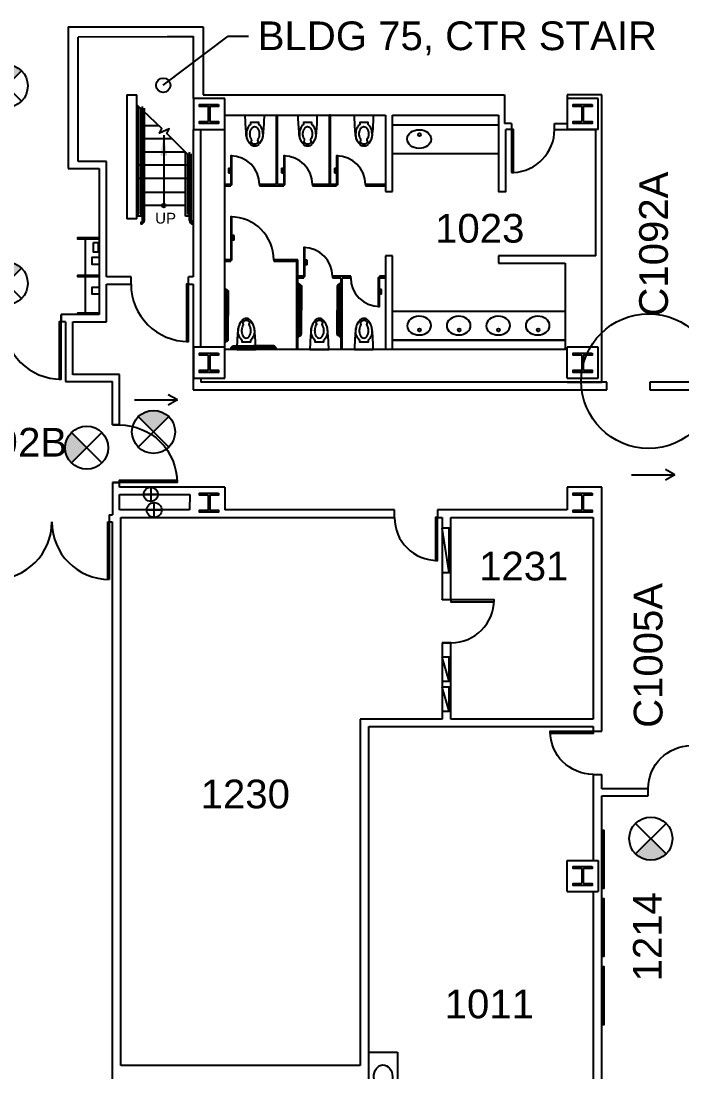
# Model space of a CAD drawing. Header units: inches. Extents: x 283 to 7662, y 1515 to 4754.
# Drawn here: x 6062 to 6614, y 2504 to 3383 of the extents above; entities that cross this region are included whole.
import ezdxf

# ---------------------------------------------------------------- set-up
doc = ezdxf.new("R2010")
doc.units = ezdxf.units.IN
doc.header["$LTSCALE"] = 150
doc.header["$MEASUREMENT"] = 0
doc.layers.get('0').update_dxf_attribs({"linetype": 'CONTINUOUS'})
doc.layers.get('DEFPOINTS').update_dxf_attribs({"color": 31, "linetype": 'CONTINUOUS'})
for name, color, linetype in [('A-ANNO-TEXT', 4, 'CONTINUOUS'), ('A-ANNO-TEXT-STAIR', 4, 'CONTINUOUS'), ('A-COLS', 5, 'CONTINUOUS'), ('A-DOOR', 2, 'CONTINUOUS'), ('A-FLOR-CASE', 3, 'CONTINUOUS'), ('A-FLOR-HRAL', 1, 'CONTINUOUS'), ('A-FLOR-PFIX', 2, 'CONTINUOUS'), ('A-FLOR-STRS', 2, 'CONTINUOUS'), ('A-GLAZ', 2, 'CONTINUOUS'), ('A-WALL-FULL', 6, 'CONTINUOUS'), ('A-WALL-PRHT', 3, 'CONTINUOUS'), ('E-PANL', 2, 'CONTINUOUS'), ('X-Clng-Lite', 12, 'CONTINUOUS'), ('X-EQPM', 2, 'CONTINUOUS')]:
    doc.layers.add(name, color=color, linetype=linetype)
doc.styles.add('ARIAL', font='arial.ttf')
doc.styles.add('AT', font='ARCHTITL.shx', dxfattribs={"width": 0.9})
doc.styles.get("Standard").update_dxf_attribs({"font": 'SIMPLEX.shx', "height": 9})
doc.dimstyles.new('DIM-96', dxfattribs={"dimscale": 96, "dimtxt": 0.18, "dimasz": 0.18, "dimexe": 0.18, "dimexo": 0.0625, "dimgap": 0.09, "dimtad": 0, "dimtih": 1, "dimtoh": 1, "dimdec": 4, "dimzin": 0, "dimdsep": 46, "dimlunit": 4, "dimtxsty": 'Standard', "dimcen": 0.09, "dimadec": 0, "dimazin": 0, "dimtfac": 1, "dimtdec": 4, "dimtofl": 0, "dimtmove": 2, "dimatfit": 3, "dimfxl": 1, "dimtolj": 1, "dimtzin": 0, "dimarcsym": 0})
doc.dimstyles.new('DIM1-4', dxfattribs={"dimscale": 48, "dimtxt": 0.09375, "dimasz": 0.125, "dimexe": 0.125, "dimexo": 0.09375, "dimgap": 0, "dimtad": 1, "dimdec": 6, "dimzin": 7, "dimdsep": 46, "dimlunit": 4, "dimtxsty": 'AT', "dimblk": 'TICK', "dimblk1": 'ARROW', "dimblk2": 'ARROW', "dimsah": 1, "dimcen": 2.25, "dimdle": 1.5, "dimadec": 0, "dimazin": 0, "dimtfac": 1, "dimtdec": 6, "dimtix": 1, "dimtofl": 0, "dimtmove": 2, "dimatfit": 3, "dimldrblk": 'ARROW', "dimfxl": 1, "dimtolj": 1, "dimtzin": 3, "dimarcsym": 0})

# ---------------------------------------------------------------- blocks, each defined once
blk = doc.blocks.new('RDOOR', base_point=(6216, 3180))
blk.add_lwpolyline([(6216, 3192), (6215.42, 3192), (6215.42, 3180), (6216, 3180)], close=True)
blk.add_arc((6216.03, 3179.99), 12.03, 92.9061, 179.9479)
blk = doc.blocks.new('TRA_EXITSIGN_1')
at = {"linetype": 'ByBlock'}
blk.add_hatch(color=0, dxfattribs=at).paths.add_polyline_path([(0, 0), (-0.707, 0.707, 0.198912), (-1, 0, 0.198912), (-0.707, -0.707)])
at = {"color": 0, "linetype": 'ByBlock'}
for p, q in [((-0.707, -0.707), (0.707, 0.707)), ((0.707, -0.707), (-0.707, 0.707))]:
    blk.add_line(p, q, dxfattribs=at)
blk.add_circle((0, 0), 1, dxfattribs=at)
blk = doc.blocks.new('TRA_EXITSIGN_ARROW')
for p, q in [((1.408, 1), (1.163, 0.574)), ((1.408, -1), (1.408, 1)), ((1.408, 1), (1.654, 0.574))]:
    blk.add_line(p, q)
blk = doc.blocks.new('ARROW')
for p, q in [((0, 0), (-0.746, 0.132)), ((-0.746, 0.132), (-0.746, -0.132)), ((0, 0), (-0.746, 0.062)), ((0, 0), (-1.278, 0)), ((0, 0), (-0.746, -0.132)), ((0, 0), (-0.746, -0.062))]:
    blk.add_line(p, q)
blk = doc.blocks.new('TICK')
for p, q in [((0.988, 0), (-0.988, 0)), ((-0.223, -0.223), (0.223, 0.223))]:
    blk.add_line(p, q)
blk = doc.blocks.new('I_PLUMB_WC_FLUSH - WALL_P')
for p, q in [((0, 7.87), (0, -7.87)), ((20.66, -2.45), (20.66, -2.45)), ((23.42, -3.55), (23.42, -3.55))]:
    blk.add_line(p, q)
for points in [[(15.8, -6.89, -0.074934), (12.15, -6.34, -0.085426), (9.26, -4.87, -0.066386), (7.85, -3.5), (6.3, -3.5), (6.3, 3.5), (7.85, 3.5, -0.066386), (9.26, 4.87, -0.085426), (12.15, 6.34, -0.111314), (17.58, 6.76)], [(23.31, 4.04, -0.562484), (23.12, 3.21), (20.89, 2.47, -0.238976), (20.44, 2.54, 0.08035), (18.56, 3.47, 0.074934), (15.8, 3.89, 0.074934), (13.03, 3.47, 0.085426), (11.05, 2.46, 0.066386), (10.21, 1.65, 0.330534), (10.21, -1.65, 0.066386), (11.05, -2.46, 0.085426), (13.03, -3.47, 0.074934), (15.8, -3.89, 0.074934), (18.56, -3.47, 0.08035), (20.44, -2.54, -0.238976), (20.89, -2.47), (23.09, -3.2, -0.549653), (23.3, -4.02)]]:
    blk.add_lwpolyline(points, format="xyb")
for centre, radius, start, end in [((-4.53, -220.77), 228.68, 84.97475, 88.86522), ((15.15, -6.94), 13.98, 48.3948, 88.55225), ((15.8, -5.49), 12.38, 72.85836, 90), ((16.63, -2.8), 9.56, 53.32752, 72.85836), ((17.9, -1.09), 7.43, 43.42584, 53.32752), ((15.32, -6.59), 12, 47.5091, 53.12083), ((21.36, 0), 3.07, 312.49041, 47.50959), ((21.28, 0), 4.72, 312.19376, 48.11148), ((-4.53, 220.77), 228.68, 271.13478, 275.02525), ((15.14, 6.9), 13.94, 271.50865, 311.82352), ((15.8, 5.49), 12.38, 270, 287.14164), ((16.63, 2.8), 9.56, 287.14164, 306.67248), ((17.9, 1.09), 7.43, 306.67248, 316.57416), ((15.32, 6.61), 12, 306.87917, 312.4909)]:
    blk.add_arc(centre, radius, start, end)
blk = doc.blocks.new('*U159')
at = {"layer": 'A-FLOR-PFIX', "color": 2, "linetype": 'Continuous', "lineweight": -3}
blk.add_blockref('I_PLUMB_WC_FLUSH - WALL_P', (0, 0), dxfattribs=at)
blk = doc.blocks.new('*U161')
at = {"layer": 'A-FLOR-PFIX', "color": 2, "linetype": 'Continuous', "lineweight": -3}
blk.add_blockref('I_PLUMB_WC_FLUSH - WALL_P', (0, 0), dxfattribs=at)
blk = doc.blocks.new('*U163')
at = {"layer": 'A-FLOR-PFIX', "color": 2, "linetype": 'Continuous', "lineweight": -3}
blk.add_blockref('I_PLUMB_WC_FLUSH - WALL_P', (0, 0), dxfattribs=at)
blk = doc.blocks.new('*U165')
at = {"layer": 'A-FLOR-PFIX', "color": 2, "linetype": 'Continuous', "lineweight": -3}
blk.add_blockref('I_PLUMB_WC_FLUSH - WALL_P', (0, 0), dxfattribs=at)
blk = doc.blocks.new('*U167')
at = {"layer": 'A-FLOR-PFIX', "color": 2, "linetype": 'Continuous', "lineweight": -3}
blk.add_blockref('I_PLUMB_WC_FLUSH - WALL_P', (0, 0), dxfattribs=at)
blk = doc.blocks.new('*U169')
at = {"layer": 'A-FLOR-PFIX', "color": 2, "linetype": 'Continuous', "lineweight": -3}
blk.add_blockref('I_PLUMB_WC_FLUSH - WALL_P', (0, 0), dxfattribs=at)

msp = doc.modelspace()

# ---------------------------------------------------------------- linework, layer by layer
at = {"layer": 'A-COLS'}
for p, q in [((6232, 3318), (6206, 3318)), ((6206, 3318), (6206, 3292)), ((6232, 3292), (6232, 3318)), ((6544, 3318), (6518, 3318)), ((6518.03, 3318), (6518.03, 3292.03)), ((6544, 3292), (6544, 3318)), ((6206, 3292), (6232, 3292)), ((6544, 3292), (6518.03, 3292.03)), ((6206, 3110), (6206, 3084)), ((6232, 3110), (6206, 3110)), ((6232, 3084), (6232, 3110)), ((6544, 3110), (6518, 3110)), ((6518, 3084), (6518, 3110)), ((6544, 3084), (6544, 3110)), ((6206, 3084), (6232, 3084)), ((6518, 3084), (6544, 3084)), ((6518, 2655), (6518, 2681)), ((6518, 2681), (6543.96, 2681)), ((6543.96, 2681), (6543.96, 2655)), ((6518, 2655), (6543.96, 2655))]:
    msp.add_line(p, q, dxfattribs=at)
for points in [[(6226.94, 3313.02), (6226.94, 3311.3), (6220.19, 3311.3, 0.414214), (6219.53, 3310.64), (6219.53, 3299.36, 0.414214), (6220.19, 3298.7), (6226.94, 3298.7), (6226.94, 3296.98), (6211.05, 3296.98), (6211.05, 3298.7), (6217.81, 3298.7, 0.414214), (6218.46, 3299.36), (6218.46, 3310.64, 0.414214), (6217.81, 3311.3), (6211.05, 3311.3), (6211.05, 3313.02)], [(6538.94, 3313.02), (6538.94, 3311.3), (6532.19, 3311.3, 0.414214), (6531.53, 3310.64), (6531.53, 3299.36, 0.414214), (6532.19, 3298.7), (6538.94, 3298.7), (6538.94, 3296.98), (6523.05, 3296.98), (6523.05, 3298.7), (6529.81, 3298.7, 0.414214), (6530.46, 3299.36), (6530.46, 3310.64, 0.414214), (6529.81, 3311.3), (6523.05, 3311.3), (6523.05, 3313.02)], [(6226.94, 3105.02), (6226.94, 3103.3), (6220.19, 3103.3, 0.414214), (6219.53, 3102.65), (6219.53, 3091.36, 0.414214), (6220.19, 3090.7), (6226.94, 3090.7), (6226.94, 3088.98), (6211.05, 3088.98), (6211.05, 3090.7), (6217.81, 3090.7, 0.414214), (6218.46, 3091.36), (6218.46, 3102.65, 0.414214), (6217.81, 3103.3), (6211.05, 3103.3), (6211.05, 3105.02)], [(6538.94, 3105.02), (6538.94, 3103.3), (6532.19, 3103.3, 0.414214), (6531.53, 3102.65), (6531.53, 3091.36, 0.414214), (6532.19, 3090.7), (6538.94, 3090.7), (6538.94, 3088.98), (6523.05, 3088.98), (6523.05, 3090.7), (6529.81, 3090.7, 0.414214), (6530.46, 3091.36), (6530.46, 3102.65, 0.414214), (6529.81, 3103.3), (6523.05, 3103.3), (6523.05, 3105.02)], [(6226.94, 2988.02), (6226.94, 2986.3), (6220.19, 2986.3, 0.414214), (6219.53, 2985.64), (6219.53, 2974.36, 0.414214), (6220.19, 2973.7), (6226.94, 2973.7), (6226.94, 2971.98), (6211.05, 2971.98), (6211.05, 2973.7), (6217.81, 2973.7, 0.414214), (6218.46, 2974.36), (6218.46, 2985.64, 0.414214), (6217.81, 2986.3), (6211.05, 2986.3), (6211.05, 2988.02)], [(6538.94, 2988.02), (6538.94, 2986.3), (6532.19, 2986.3, 0.414214), (6531.53, 2985.64), (6531.53, 2974.36, 0.414214), (6532.19, 2973.7), (6538.94, 2973.7), (6538.94, 2971.98), (6523.05, 2971.98), (6523.05, 2973.7), (6529.81, 2973.7, 0.414214), (6530.46, 2974.36), (6530.46, 2985.64, 0.414214), (6529.81, 2986.3), (6523.05, 2986.3), (6523.05, 2988.02)], [(6538.94, 2676.02), (6538.94, 2674.3), (6532.19, 2674.3, 0.414214), (6531.53, 2673.64), (6531.53, 2662.36, 0.414214), (6532.19, 2661.7), (6538.94, 2661.7), (6538.94, 2659.98), (6523.05, 2659.98), (6523.05, 2661.7), (6529.81, 2661.7, 0.414214), (6530.46, 2662.36), (6530.46, 2673.64, 0.414214), (6529.81, 2674.3), (6523.05, 2674.3), (6523.05, 2676.02)]]:
    msp.add_lwpolyline(points, format="xyb", close=True, dxfattribs=at)
at = {"layer": 'A-DOOR'}
for p, q in [((6095.52, 3131.25), (6095.5, 3131.25)), ((6134.33, 2915.92), (6134.33, 2963.92)), ((6134.33, 2963.92), (6135.64, 2963.92)), ((6135.64, 2963.92), (6135.64, 2915.92)), ((6135.64, 2915.92), (6134.33, 2915.92))]:
    msp.add_line(p, q, dxfattribs=at)
for points in [[(6201.76, 3162.75), (6200.01, 3162.75), (6200.01, 3114.75), (6201.76, 3114.75)], [(6095.5, 3131.25), (6093.75, 3131.25), (6093.75, 3083.25), (6095.5, 3083.25)], [(6144.25, 2997), (6144.25, 2998.75), (6192.25, 2998.75), (6192.25, 2997)], [(6409.81, 2967.67), (6408.06, 2967.67), (6408.06, 2931.67), (6409.81, 2931.67)], [(6421.03, 2898.94), (6421.03, 2897.19), (6457.03, 2897.19), (6457.03, 2898.94)], [(6539.85, 2788.95), (6539.85, 2787.2), (6503.85, 2787.2), (6503.85, 2788.95)]]:
    msp.add_lwpolyline(points, close=True, dxfattribs=at)
for centre, radius, start, end in [((6201.76, 3162.75), 48, 180, 270), ((6095.5, 3131.25), 48, 180, 270), ((6039.64, 2963.92), 48, 270, 0), ((6135.64, 2963.92), 48, 180, 270), ((6409.81, 2967.67), 36, 180, 270), ((6421.03, 2898.94), 36, 270, 0)]:
    msp.add_arc(centre, radius, start, end, dxfattribs=at)
at = {"layer": 'A-DOOR', "extrusion": (0, 0, -1)}
for centre, radius, start, end in [((-6144.25, 2997), 48, 89.99992, 179.99992), ((-6539.85, 2788.95), 36, 270, 0), ((-6621.72, 2740.93), 36, 0, 90)]:
    msp.add_arc(centre, radius, start, end, dxfattribs=at)
at = {"layer": 'A-FLOR-CASE'}
for p, q in [((6115.5, 3200.18), (6115.5, 3170.25)), ((6115.5, 3168.75), (6115.5, 3138.75)), ((6127.23, 3168.75), (6127.23, 3137.25)), ((6352.38, 2520.68), (6376.38, 2520.68)), ((6376.38, 2520.68), (6376.38, 2478.68))]:
    msp.add_line(p, q, dxfattribs=at)
for points in [[(6127.23, 3200.25), (6109.23, 3200.25), (6109.23, 3201.75), (6127.23, 3201.75)], [(6122.4, 3197.56), (6126.4, 3197.56), (6126.4, 3189.56), (6122.4, 3189.56)], [(6127.23, 3179.25), (6121.23, 3179.25), (6121.23, 3185.25), (6127.23, 3185.25)], [(6127.23, 3168.75), (6109.23, 3168.75), (6109.23, 3170.25), (6127.23, 3170.25)], [(6127.23, 3154.25), (6121.23, 3154.25), (6121.23, 3160.25), (6127.23, 3160.25)], [(6127.23, 3137.25), (6109.23, 3137.25), (6109.23, 3138.75), (6127.23, 3138.75)]]:
    msp.add_lwpolyline(points, close=True, dxfattribs=at)
at = {"layer": 'A-FLOR-HRAL'}
msp.add_line((6201.12, 3221.15), (6201.12, 3271.25), dxfattribs=at)
at = {"layer": 'A-FLOR-PFIX'}
for p, q in [((6275, 3304.02), (6275, 3246.02)), ((6276.25, 3246.02), (6276.25, 3304.02)), ((6320.5, 3304.02), (6319.25, 3304.02)), ((6319.25, 3304.02), (6319.25, 3246.02)), ((6320.5, 3246.02), (6320.5, 3304.02)), ((6372.29, 3296.02), (6460.81, 3296.02)), ((6372.29, 3272.02), (6460.81, 3272.02)), ((6235.29, 3259.79), (6236.29, 3259.79)), ((6235.29, 3259.79), (6235.29, 3255.79)), ((6236.29, 3259.79), (6236.29, 3255.79)), ((6279.53, 3259.79), (6280.53, 3259.79)), ((6279.53, 3259.79), (6279.53, 3255.79)), ((6280.53, 3259.79), (6280.53, 3255.79)), ((6323.79, 3259.79), (6324.79, 3259.79)), ((6323.79, 3259.79), (6323.79, 3255.79)), ((6324.79, 3259.79), (6324.79, 3255.79)), ((6235.29, 3255.79), (6236.29, 3255.79)), ((6236.29, 3258.29), (6237.04, 3258.29)), ((6236.29, 3257.29), (6237.04, 3257.29)), ((6279.53, 3255.79), (6280.53, 3255.79)), ((6280.53, 3258.29), (6281.28, 3258.29)), ((6280.53, 3257.29), (6281.28, 3257.29)), ((6323.79, 3255.79), (6324.79, 3255.79)), ((6324.79, 3258.29), (6325.54, 3258.29)), ((6324.79, 3257.29), (6325.54, 3257.29)), ((6237, 3246.02), (6232, 3246.02)), ((6232, 3244.77), (6237, 3244.77)), ((6237, 3244.77), (6237, 3246.02)), ((6275, 3246.02), (6261, 3246.02)), ((6261, 3246.02), (6261, 3244.77)), ((6261, 3244.77), (6281.27, 3244.77)), ((6281.24, 3246.02), (6276.24, 3246.02)), ((6281.27, 3244.77), (6281.27, 3246.02)), ((6319.25, 3246.02), (6305.24, 3246.02)), ((6305.24, 3246.02), (6305.24, 3244.77)), ((6305.24, 3244.77), (6319.25, 3244.77)), ((6319.25, 3244.77), (6319.25, 3246.02)), ((6319.25, 3244.77), (6325.5, 3244.77)), ((6325.5, 3246.02), (6320.5, 3246.02)), ((6325.5, 3244.77), (6325.5, 3246.02)), ((6366.26, 3246.02), (6349.5, 3246.02)), ((6349.5, 3246.02), (6349.5, 3244.77)), ((6349.5, 3244.77), (6366.26, 3244.77)), ((6366.26, 3244.77), (6366.26, 3246.02)), ((6238.79, 3202), (6238.04, 3202)), ((6238.79, 3201), (6238.04, 3201)), ((6239.79, 3203.5), (6238.79, 3203.5)), ((6238.79, 3199.5), (6238.79, 3203.5)), ((6239.79, 3199.5), (6238.79, 3199.5)), ((6239.79, 3199.5), (6239.79, 3203.5)), ((6231.88, 3183), (6231.88, 3182)), ((6237.01, 3183), (6231.88, 3183)), ((6231.88, 3182), (6237.01, 3182)), ((6237.01, 3182), (6237.01, 3183)), ((6273, 3183.01), (6273, 3182.01)), ((6293.01, 3183.01), (6273, 3183.01)), ((6273, 3182.01), (6292.01, 3182.01)), ((6292.01, 3182.01), (6292.01, 3108.01)), ((6293.01, 3108.01), (6293.01, 3183.01)), ((6299.79, 3181.26), (6299.04, 3181.26)), ((6299.79, 3180.26), (6299.04, 3180.26)), ((6300.79, 3182.76), (6299.79, 3182.76)), ((6299.79, 3178.76), (6299.79, 3182.76)), ((6300.79, 3178.76), (6300.79, 3182.76)), ((6300.79, 3178.76), (6299.79, 3178.76)), ((6293.01, 3169.26), (6293.01, 3168.01)), ((6298.01, 3169.26), (6293.01, 3169.26)), ((6293.01, 3168.01), (6298.01, 3168.01)), ((6298.01, 3168.01), (6298.01, 3169.26)), ((6322.01, 3169.26), (6322.01, 3168.01)), ((6329.64, 3169.26), (6322.01, 3169.26)), ((6322.01, 3168.01), (6329.01, 3168.01)), ((6329.01, 3168.01), (6329.01, 3108.01)), ((6337.26, 3169.26), (6329.64, 3169.26)), ((6330.26, 3168.01), (6337.26, 3168.01)), ((6330.26, 3108.01), (6330.26, 3168.01)), ((6337.26, 3168.01), (6337.26, 3169.26)), ((6361.26, 3169.26), (6361.26, 3168.01)), ((6366.26, 3169.26), (6361.26, 3169.26)), ((6361.26, 3168.01), (6366.26, 3168.01)), ((6366.26, 3168.01), (6366.26, 3169.26)), ((6362.03, 3156.74), (6361.28, 3156.74)), ((6362.03, 3155.74), (6361.28, 3155.74)), ((6363.03, 3158.24), (6362.03, 3158.24)), ((6362.03, 3154.24), (6362.03, 3158.24)), ((6363.03, 3154.24), (6362.03, 3154.24)), ((6363.03, 3154.24), (6363.03, 3158.24))]:
    msp.add_line(p, q, dxfattribs=at)
for points in [[(6237.03, 3246.02), (6238.03, 3246.02), (6238.03, 3270.02), (6237.03, 3270.02)], [(6281.27, 3246.02), (6282.27, 3246.02), (6282.27, 3270.02), (6281.27, 3270.02)], [(6325.53, 3246.02), (6326.53, 3246.02), (6326.53, 3270.02), (6325.53, 3270.02)], [(6237.04, 3183), (6238.04, 3183), (6238.04, 3219), (6237.04, 3219)], [(6298.04, 3169.26), (6299.04, 3169.26), (6299.04, 3193.26), (6298.04, 3193.26)], [(6361.29, 3168.01), (6360.29, 3168.01), (6360.29, 3144.01), (6361.29, 3144.01)]]:
    msp.add_lwpolyline(points, close=True, dxfattribs=at)
for points in [[(6293.04, 3163.51), (6293.54, 3163.51), (6293.79, 3163.26), (6293.79, 3160.76), (6293.54, 3160.51), (6293.04, 3160.51)], [(6329.04, 3163.51), (6328.54, 3163.51), (6328.29, 3163.26), (6328.29, 3160.76), (6328.54, 3160.51), (6329.04, 3160.51)], [(6232.03, 3159.01), (6232.53, 3159.01), (6232.78, 3158.76), (6232.78, 3156.26), (6232.53, 3156.01), (6232.03, 3156.01)], [(6372.29, 3116.01), (6372.29, 3140.01), (6516.28, 3140.01), (6516.28, 3116.02), (6372.29, 3116.01)], [(6293.04, 3118.51), (6293.54, 3118.51), (6293.79, 3118.76), (6293.79, 3121.26), (6293.54, 3121.51), (6293.04, 3121.51)], [(6329.04, 3118.51), (6328.54, 3118.51), (6328.29, 3118.76), (6328.29, 3121.26), (6328.54, 3121.51), (6329.04, 3121.51)], [(6232.03, 3114.01), (6232.53, 3114.01), (6232.78, 3114.26), (6232.78, 3116.76), (6232.53, 3117.01), (6232.03, 3117.01)], [(6372.29, 3108), (6372.29, 3116.01), (6516.28, 3116.01), (6516.28, 3108), (6372.29, 3108)], [(6236.53, 3108.01), (6236.53, 3108.51), (6236.78, 3108.76), (6239.28, 3108.76), (6239.53, 3108.51), (6239.53, 3108.01)], [(6275.53, 3108.01), (6275.53, 3108.51), (6275.28, 3108.76), (6272.78, 3108.76), (6272.53, 3108.51), (6272.53, 3108.01)]]:
    msp.add_lwpolyline(points, dxfattribs=at)
for points in [[(6293.79, 3162.76), (6294.04, 3162.76, -0.414214), (6296.04, 3160.76), (6296.04, 3141.01)], [(6328.29, 3162.76), (6328.04, 3162.76, 0.414214), (6326.04, 3160.76), (6326.04, 3141.01)], [(6232.78, 3158.26), (6233.03, 3158.26, -0.414214), (6235.03, 3156.26), (6235.03, 3136.51)], [(6232.78, 3156.76), (6233.03, 3156.76, -0.414214), (6233.53, 3156.26), (6233.53, 3136.51)], [(6293.79, 3161.26), (6294.04, 3161.26, -0.414214), (6294.54, 3160.76), (6294.54, 3141.01)], [(6328.29, 3161.26), (6328.04, 3161.26, 0.414214), (6327.54, 3160.76), (6327.54, 3141.01)], [(6232.78, 3116.26), (6233.03, 3116.26, 0.414214), (6233.53, 3116.76), (6233.53, 3136.51)], [(6232.78, 3114.76), (6233.03, 3114.76, 0.414214), (6235.03, 3116.76), (6235.03, 3136.51)], [(6293.79, 3120.76), (6294.04, 3120.76, 0.414214), (6294.54, 3121.26), (6294.54, 3141.01)], [(6293.79, 3119.26), (6294.04, 3119.26, 0.414214), (6296.04, 3121.26), (6296.04, 3141.01)], [(6328.29, 3119.26), (6328.04, 3119.26, -0.414214), (6326.04, 3121.26), (6326.04, 3141.01)], [(6328.29, 3120.76), (6328.04, 3120.76, -0.414214), (6327.54, 3121.26), (6327.54, 3141.01)], [(6237.28, 3108.76), (6237.28, 3109.01, -0.414214), (6239.28, 3111.01), (6256.03, 3111.01)], [(6274.78, 3108.76), (6274.78, 3109.01, 0.414214), (6272.78, 3111.01), (6256.03, 3111.01)], [(6238.78, 3108.76), (6238.78, 3109.01, -0.414214), (6239.28, 3109.51), (6256.03, 3109.51)], [(6273.28, 3108.76), (6273.28, 3109.01, 0.414214), (6272.78, 3109.51), (6256.03, 3109.51)]]:
    msp.add_lwpolyline(points, format="xyb", dxfattribs=at)
for centre in [(6394.79, 3287.54), (6394.79, 3124.49), (6427.79, 3124.49), (6460.79, 3124.49), (6493.79, 3124.49)]:
    msp.add_circle(centre, 1.25, dxfattribs=at)
for centre, radius, start, end in [((6237.03, 3246.02), 24, 0, 90), ((6281.27, 3246.02), 24, 0, 90), ((6325.53, 3246.02), 24, 0, 90), ((6237.04, 3183), 36, 0, 90), ((6298.04, 3169.26), 24, 0, 90), ((6361.29, 3168.01), 24, 180, 270)]:
    msp.add_arc(centre, radius, start, end, dxfattribs=at)
msp.add_ellipse((6394.44, 3283.99), major_axis=(10, -0.21), ratio=0.78125, start_param=4.712389, end_param=10.995574, dxfattribs=at)
at = {"layer": 'A-FLOR-PFIX', "extrusion": (0, 0, -1)}
for centre, major_axis in [((6394.44, 3128.05), (10, 0.21)), ((6427.44, 3128.05), (10, 0.21)), ((6460.44, 3128.05), (10, 0.21)), ((6493.44, 3128.05), (10, 0.21)), ((6364.38, 2500.03), (0.21, -10))]:
    msp.add_ellipse(centre, major_axis=major_axis, ratio=0.78125, start_param=4.712389, end_param=10.995574, dxfattribs=at)
at = {"layer": 'A-FLOR-STRS'}
for p, q in [((6150.38, 3321.02), (6150.38, 3217.4)), ((6150.38, 3321.02), (6158.75, 3321.02)), ((6158.75, 3217.4), (6158.75, 3321.02)), ((6160.38, 3306.15), (6158.75, 3306.15)), ((6160.38, 3221.15), (6160.38, 3311.18)), ((6162.13, 3219.4), (6162.13, 3309.5)), ((6165.63, 3306.15), (6162.13, 3306.15)), ((6163.43, 3215.95), (6163.43, 3311.13)), ((6164.93, 3215.95), (6164.93, 3309.76)), ((6160.38, 3295.15), (6158.75, 3295.15)), ((6177.12, 3295.15), (6162.13, 3295.15)), ((6160.38, 3284.15), (6158.75, 3284.15)), ((6188.22, 3284.15), (6162.13, 3284.15)), ((6160.38, 3273.15), (6158.75, 3273.15)), ((6199.22, 3273.15), (6162.13, 3273.15)), ((6199.38, 3219.4), (6199.38, 3272.99)), ((6202.52, 3215.95), (6202.52, 3273.12)), ((6204.02, 3215.95), (6204.02, 3271.53)), ((6202.75, 3262.15), (6158.75, 3262.15)), ((6202.75, 3251.15), (6158.75, 3251.15)), ((6160.38, 3239.4), (6158.75, 3239.4)), ((6199.38, 3239.4), (6162.13, 3239.4)), ((6202.75, 3239.4), (6201.11, 3239.4)), ((6160.38, 3228.4), (6158.75, 3228.4)), ((6199.38, 3228.4), (6162.13, 3228.4)), ((6202.75, 3228.4), (6201.11, 3228.4)), ((6158.75, 3217.4), (6150.38, 3217.4)), ((6160.38, 3221.15), (6158.75, 3221.15)), ((6162.13, 3219.4), (6158.75, 3219.4)), ((6161.93, 3214.45), (6161.93, 3212.95)), ((6205.52, 3214.45), (6205.52, 3212.95))]:
    msp.add_line(p, q, dxfattribs=at)
msp.add_lwpolyline([(6202.75, 3269.61), (6183.75, 3288.62), (6185.6, 3292.59), (6177.65, 3288.88), (6179.5, 3292.86), (6158.75, 3312.74)], dxfattribs=at)
msp.add_circle((6181.11, 3228.4), 1.5, dxfattribs=at)
for centre, radius, start, end in [((6161.93, 3215.95), 1.5, 270, 0), ((6161.93, 3215.95), 3, 270, 0), ((6205.52, 3215.95), 3, 180, 270), ((6205.52, 3215.95), 1.5, 180, 270)]:
    msp.add_arc(centre, radius, start, end, dxfattribs=at)
at = {"layer": 'A-GLAZ'}
for p, q in [((6202.73, 3219.4), (6199.38, 3219.4)), ((6202.73, 3221.15), (6201.12, 3221.15))]:
    msp.add_line(p, q, dxfattribs=at)
at = {"layer": 'A-WALL-FULL'}
for p, q in [((6101.21, 3377.69), (6214.04, 3377.69)), ((6101.22, 3377.69), (6101.22, 3259.25)), ((6214.04, 3377.69), (6214.04, 3321.02)), ((6109.72, 3265.25), (6109.64, 3369.25)), ((6183.86, 3369.36), (6109.67, 3369.25)), ((6214.04, 3321.02), (6465.78, 3321.02)), ((6465.78, 3321.02), (6465.78, 3297)), ((6547.07, 3321), (6518, 3321)), ((6518, 3321), (6518, 3318)), ((6547.07, 3080.75), (6547.07, 3321)), ((6232.03, 3304.02), (6366.29, 3304.02)), ((6366.29, 3304.02), (6366.29, 3240.26)), ((6372.29, 3240.26), (6372.29, 3304.02)), ((6372.29, 3304.02), (6460.81, 3304.02)), ((6471.5, 3297), (6465.78, 3297)), ((6471.5, 3297), (6471.5, 3292)), ((6507.5, 3292), (6507.5, 3297)), ((6507.5, 3297), (6518, 3297)), ((6205.79, 3292), (6205.79, 3168.75)), ((6212.04, 3168.75), (6212.04, 3292)), ((6232.03, 3108), (6232.03, 3292)), ((6471.53, 3292), (6466.81, 3292)), ((6507.5, 3292), (6518, 3292)), ((6507.53, 3292), (6542.03, 3292)), ((6542.03, 3186.28), (6542.03, 3292)), ((6133.23, 3265.25), (6109.72, 3265.25)), ((6133.23, 3168.75), (6133.23, 3265.25)), ((6101.22, 3259.25), (6127.23, 3259.25)), ((6127.23, 3259.25), (6127.23, 3212.72)), ((6366.29, 3240.26), (6372.29, 3240.26)), ((6127.23, 3212.72), (6127.23, 3168.75)), ((6372.29, 3186.28), (6366.29, 3186.28)), ((6366.29, 3186.28), (6366.29, 3168.63)), ((6372.29, 3168.63), (6372.29, 3186.28)), ((6542.03, 3186.28), (6460.81, 3186.28)), ((6460.81, 3186.28), (6460.81, 3180.28)), ((6460.81, 3180.28), (6516.28, 3180.28)), ((6516.28, 3180.28), (6516.28, 3108)), ((6153.76, 3168.75), (6133.23, 3168.75)), ((6133.23, 3131.25), (6133.23, 3162.75)), ((6133.23, 3162.75), (6153.76, 3162.75)), ((6205.79, 3168.75), (6201.76, 3168.75)), ((6201.76, 3162.75), (6201.76, 3168.75)), ((6201.76, 3162.75), (6205.79, 3162.75)), ((6205.79, 3162.75), (6205.79, 3074.5)), ((6212.04, 3110), (6212.04, 3168.75)), ((6366.29, 3168.63), (6366.29, 3108)), ((6372.29, 3108), (6372.29, 3168.63)), ((6095.5, 3137.25), (6095.5, 3131.25)), ((6127.23, 3137.25), (6095.5, 3137.25)), ((6095.5, 3131.25), (6095.5, 3137.25)), ((6095.52, 3137.25), (6095.52, 3131.25)), ((6099.03, 3131.25), (6095.52, 3131.25)), ((6099.03, 3131.25), (6099.03, 3081.25)), ((6105.03, 3087.01), (6105.03, 3131.25)), ((6105.03, 3131.25), (6133.23, 3131.25)), ((6516.28, 3108), (6232.03, 3108)), ((6144.25, 3087.25), (6105.03, 3087.25)), ((6144.25, 3045), (6144.25, 3087.25)), ((6212.04, 3084), (6212.04, 3080.75)), ((6099.03, 3081.25), (6138.25, 3081.25)), ((6138.25, 3045.03), (6138.25, 3081.25)), ((6551.07, 3080.75), (6212.04, 3080.75)), ((6518, 3080.75), (6547.07, 3080.75)), ((6551.07, 3074.5), (6551.07, 3080.75)), ((6587.13, 3080.75), (6587.13, 3074.5)), ((6632.35, 3080.75), (6587.13, 3080.75)), ((6205.79, 3074.5), (6551.07, 3074.5)), ((6587.13, 3074.5), (7362.78, 3074.5)), ((6138.25, 2996.97), (6138.25, 2969.92)), ((6144.25, 2993), (6144.25, 2997)), ((6232, 2993), (6144.25, 2993)), ((6144.25, 2987), (6202.76, 2987)), ((6144.25, 2973.92), (6144.25, 2987)), ((6202.76, 2987), (6202.73, 2973.92)), ((6232, 2993), (6232, 2973.92)), ((6547.1, 2993), (6518, 2993)), ((6518, 2993), (6518, 2973.92)), ((6547.1, 2973.92), (6547.1, 2993)), ((6135.64, 2969.92), (6138.25, 2969.92)), ((6135.64, 2969.92), (6135.64, 2963.92)), ((6202.73, 2973.92), (6144.25, 2973.92)), ((6373.75, 2973.92), (6232, 2973.92)), ((6373.75, 2967.67), (6373.75, 2973.92)), ((6409.81, 2973.92), (6409.81, 2967.67)), ((6518, 2973.92), (6409.81, 2973.92)), ((6547.1, 2788.95), (6547.1, 2973.92)), ((6135.64, 2963.92), (6137.97, 2963.92)), ((6138, 2963.92), (6138, 2509.54)), ((6145.25, 2509.54), (6145.25, 2967.67)), ((6145.25, 2967.67), (6373.75, 2967.67)), ((6409.81, 2967.67), (6413.78, 2967.67)), ((6413.78, 2967.67), (6413.78, 2898.94)), ((6421.03, 2898.94), (6421.03, 2967.67)), ((6421.03, 2967.67), (6539.85, 2967.67)), ((6539.85, 2967.67), (6539.85, 2798.95)), ((6413.78, 2862.94), (6413.78, 2798.95)), ((6421.03, 2798.95), (6421.03, 2862.94)), ((6345.13, 2798.95), (6345.13, 2509.54)), ((6413.78, 2798.95), (6345.13, 2798.95)), ((6539.85, 2798.95), (6421.03, 2798.95)), ((6352.35, 2454.68), (6352.35, 2792.95)), ((6352.35, 2792.95), (6421.03, 2792.95)), ((6421.03, 2792.95), (6539.85, 2792.95)), ((6539.85, 2792.95), (6539.85, 2788.95)), ((6539.85, 2788.95), (6547.1, 2788.95)), ((6539.85, 2752.95), (6539.85, 2740.93)), ((6539.85, 2752.95), (6547.1, 2752.95)), ((6547.1, 2740.93), (6547.1, 2752.95)), ((6539.85, 2740.93), (6539.85, 2681)), ((6585.72, 2740.93), (6547.1, 2740.93)), ((6547.1, 2486.68), (6547.1, 2734.93)), ((6547.1, 2734.93), (6585.72, 2734.93)), ((6585.72, 2734.93), (6585.72, 2740.93)), ((6539.85, 2655), (6539.85, 2486.68)), ((6138, 2509.54), (6138, 2385.54)), ((6345.13, 2509.54), (6145.25, 2509.54))]:
    msp.add_line(p, q, dxfattribs=at)
msp.add_lwpolyline([(6205.89, 3318), (6205.89, 3369.36), (6183.86, 3369.36, 0.000018), (6183.86, 3369.36)], format="xyb", dxfattribs=at)
msp.add_lwpolyline([(6460.81, 3304.02), (6460.81, 3240.26), (6466.81, 3240.26), (6466.81, 3292)], dxfattribs=at)
for points in [[(6153.76, 3168.75), (6153.73, 3168.75), (6153.73, 3162.75), (6153.76, 3162.75)], [(6138.25, 3045), (6138.25, 3045.03), (6144.25, 3045.03), (6144.25, 3045)], [(6138.25, 2997), (6138.25, 2996.97), (6144.25, 2996.97), (6144.25, 2997)], [(6413.78, 2898.94), (6413.78, 2898.97), (6421.03, 2898.97), (6421.03, 2898.94)], [(6413.78, 2862.94), (6413.78, 2862.91), (6421.03, 2862.91), (6421.03, 2862.94)]]:
    msp.add_lwpolyline(points, close=True, dxfattribs=at)
at = {"layer": 'A-WALL-PRHT'}
for points in [[(6547.1, 2657.93), (6549.1, 2657.93), (6549.1, 2705.93), (6547.1, 2705.93)], [(6547.1, 2600.93), (6549.1, 2600.93), (6549.1, 2648.93), (6547.1, 2648.93)], [(6547.1, 2543.93), (6549.1, 2543.93), (6549.1, 2591.93), (6547.1, 2591.93)]]:
    msp.add_lwpolyline(points, close=True, dxfattribs=at)
at = {"layer": 'DEFPOINTS', "color": 7}
msp.add_circle((6586.13, 3081.7), 56.28, dxfattribs=at)
at = {"layer": 'E-PANL'}
for p, q in [((6419.53, 2921.67), (6413.78, 2958.67)), ((6419.53, 2921.67), (6413.78, 2958.67)), ((6419.53, 2830.88), (6413.78, 2850.88)), ((6419.53, 2830.88), (6413.78, 2850.88)), ((6419.53, 2805.88), (6413.78, 2825.88))]:
    msp.add_line(p, q, dxfattribs=at)
for points in [[(6413.78, 2921.67), (6419.53, 2921.67), (6419.53, 2958.67), (6413.78, 2958.67)], [(6413.78, 2921.67), (6419.53, 2921.67), (6419.53, 2958.67), (6413.78, 2958.67)], [(6413.78, 2830.88), (6419.53, 2830.88), (6419.53, 2850.88), (6413.78, 2850.88)], [(6413.78, 2830.88), (6419.53, 2830.88), (6419.53, 2850.88), (6413.78, 2850.88)], [(6413.78, 2805.88), (6419.53, 2805.88), (6419.53, 2825.88), (6413.78, 2825.88)]]:
    msp.add_lwpolyline(points, close=True, dxfattribs=at)
at = {"layer": 'X-EQPM'}
for p, q in [((6176.25, 2987), (6164.25, 2987)), ((6170.25, 2993), (6170.25, 2981)), ((6173.14, 2967.67), (6173.14, 2980.17)), ((6166.89, 2973.92), (6179.39, 2973.92))]:
    msp.add_line(p, q, dxfattribs=at)
for centre, radius in [((6170.25, 2987), 6), ((6173.14, 2973.92), 6.25)]:
    msp.add_circle(centre, radius, dxfattribs=at)

# ---------------------------------------------------------------- block references
at = {"layer": 'A-DOOR', "xscale": 3, "yscale": 3, "rotation": 180.0000000064617}
msp.add_blockref('RDOOR', (6471.5, 3292), dxfattribs=at)
at = {"layer": 'A-FLOR-PFIX', "xscale": -1, "rotation": 90}
for name, p in [('*U159', (6257.03, 3304.02)), ('*U161', (6301.27, 3304.02)), ('*U163', (6348.28, 3304.02))]:
    msp.add_blockref(name, p, dxfattribs=at)
at = {"layer": 'A-FLOR-PFIX', "rotation": 90.00000000000001}
for name, p in [('*U165', (6250.03, 3108.01)), ('*U167', (6311.04, 3108.01)), ('*U169', (6348.29, 3108.01))]:
    msp.add_blockref(name, p, dxfattribs=at)
at = {"layer": 'X-Clng-Lite', "xscale": 18, "yscale": 18, "zscale": 18}
for name, p, rotation in [('TRA_EXITSIGN_1', (6049.49, 3328.37), 270), ('TRA_EXITSIGN_1', (6049.49, 3163.36), 270), ('TRA_EXITSIGN_ARROW', (6174.57, 3091.22), 270), ('TRA_EXITSIGN_1', (6172.58, 3039.22), 270), ('TRA_EXITSIGN_ARROW', (6589.93, 3028.6), 270), ('TRA_EXITSIGN_1', (6587.93, 2699.21), 90)]:
    msp.add_blockref(name, p, dxfattribs=dict(at, rotation=rotation))
msp.add_blockref('TRA_EXITSIGN_1', (6116.78, 3025.98), dxfattribs=at)

# ---------------------------------------------------------------- texts
at = {"layer": 'A-ANNO-TEXT', "style": 'ARIAL'}
for s, p in [('C1092A', (6602.21, 3135.61)), ('C1005A', (6597.68, 2791.8)), ('1214', (6597.09, 2579.87))]:
    msp.add_text(s, height=24, rotation=90, dxfattribs=at).set_placement(p)
for s, height, p in [('UP', 9, (6173.94, 3213.33)), ('1023', 24, (6407.77, 3197.42)), ('C1092B', 24, (5979.31, 3018.55)), ('1231', 24, (6444.54, 2915.02)), ('1230', 24, (6211.93, 2724.54)), ('1011', 24, (6415.77, 2549.03))]:
    msp.add_text(s, height=height, dxfattribs=at).set_placement(p)
at = {"layer": 'A-ANNO-TEXT-STAIR', "style": 'ARIAL'}
msp.add_text('BLDG 75, CTR STAIR', height=24, dxfattribs=at).set_placement((6259.61, 3358.31))

# ---------------------------------------------------------------- leaders
at = {"layer": 'A-ANNO-TEXT-STAIR'}
msp.add_leader([(6180.69, 3328.98), (6234.89, 3369.98), (6251.9, 3369.98)], dimstyle='DIM1-4', override={"dimscale": 96, "dimgap": 0, "dimtad": 0, "dimldrblk": 'DotBlank'}, dxfattribs=at)
at = {"layer": 'A-FLOR-STRS'}
msp.add_leader([(6181.11, 3287.31), (6181.11, 3228.35)], dimstyle='DIM-96', override={"dimgap": 0.09, "dimtad": 0}, dxfattribs=at)

doc.saveas('drawing.dxf')
